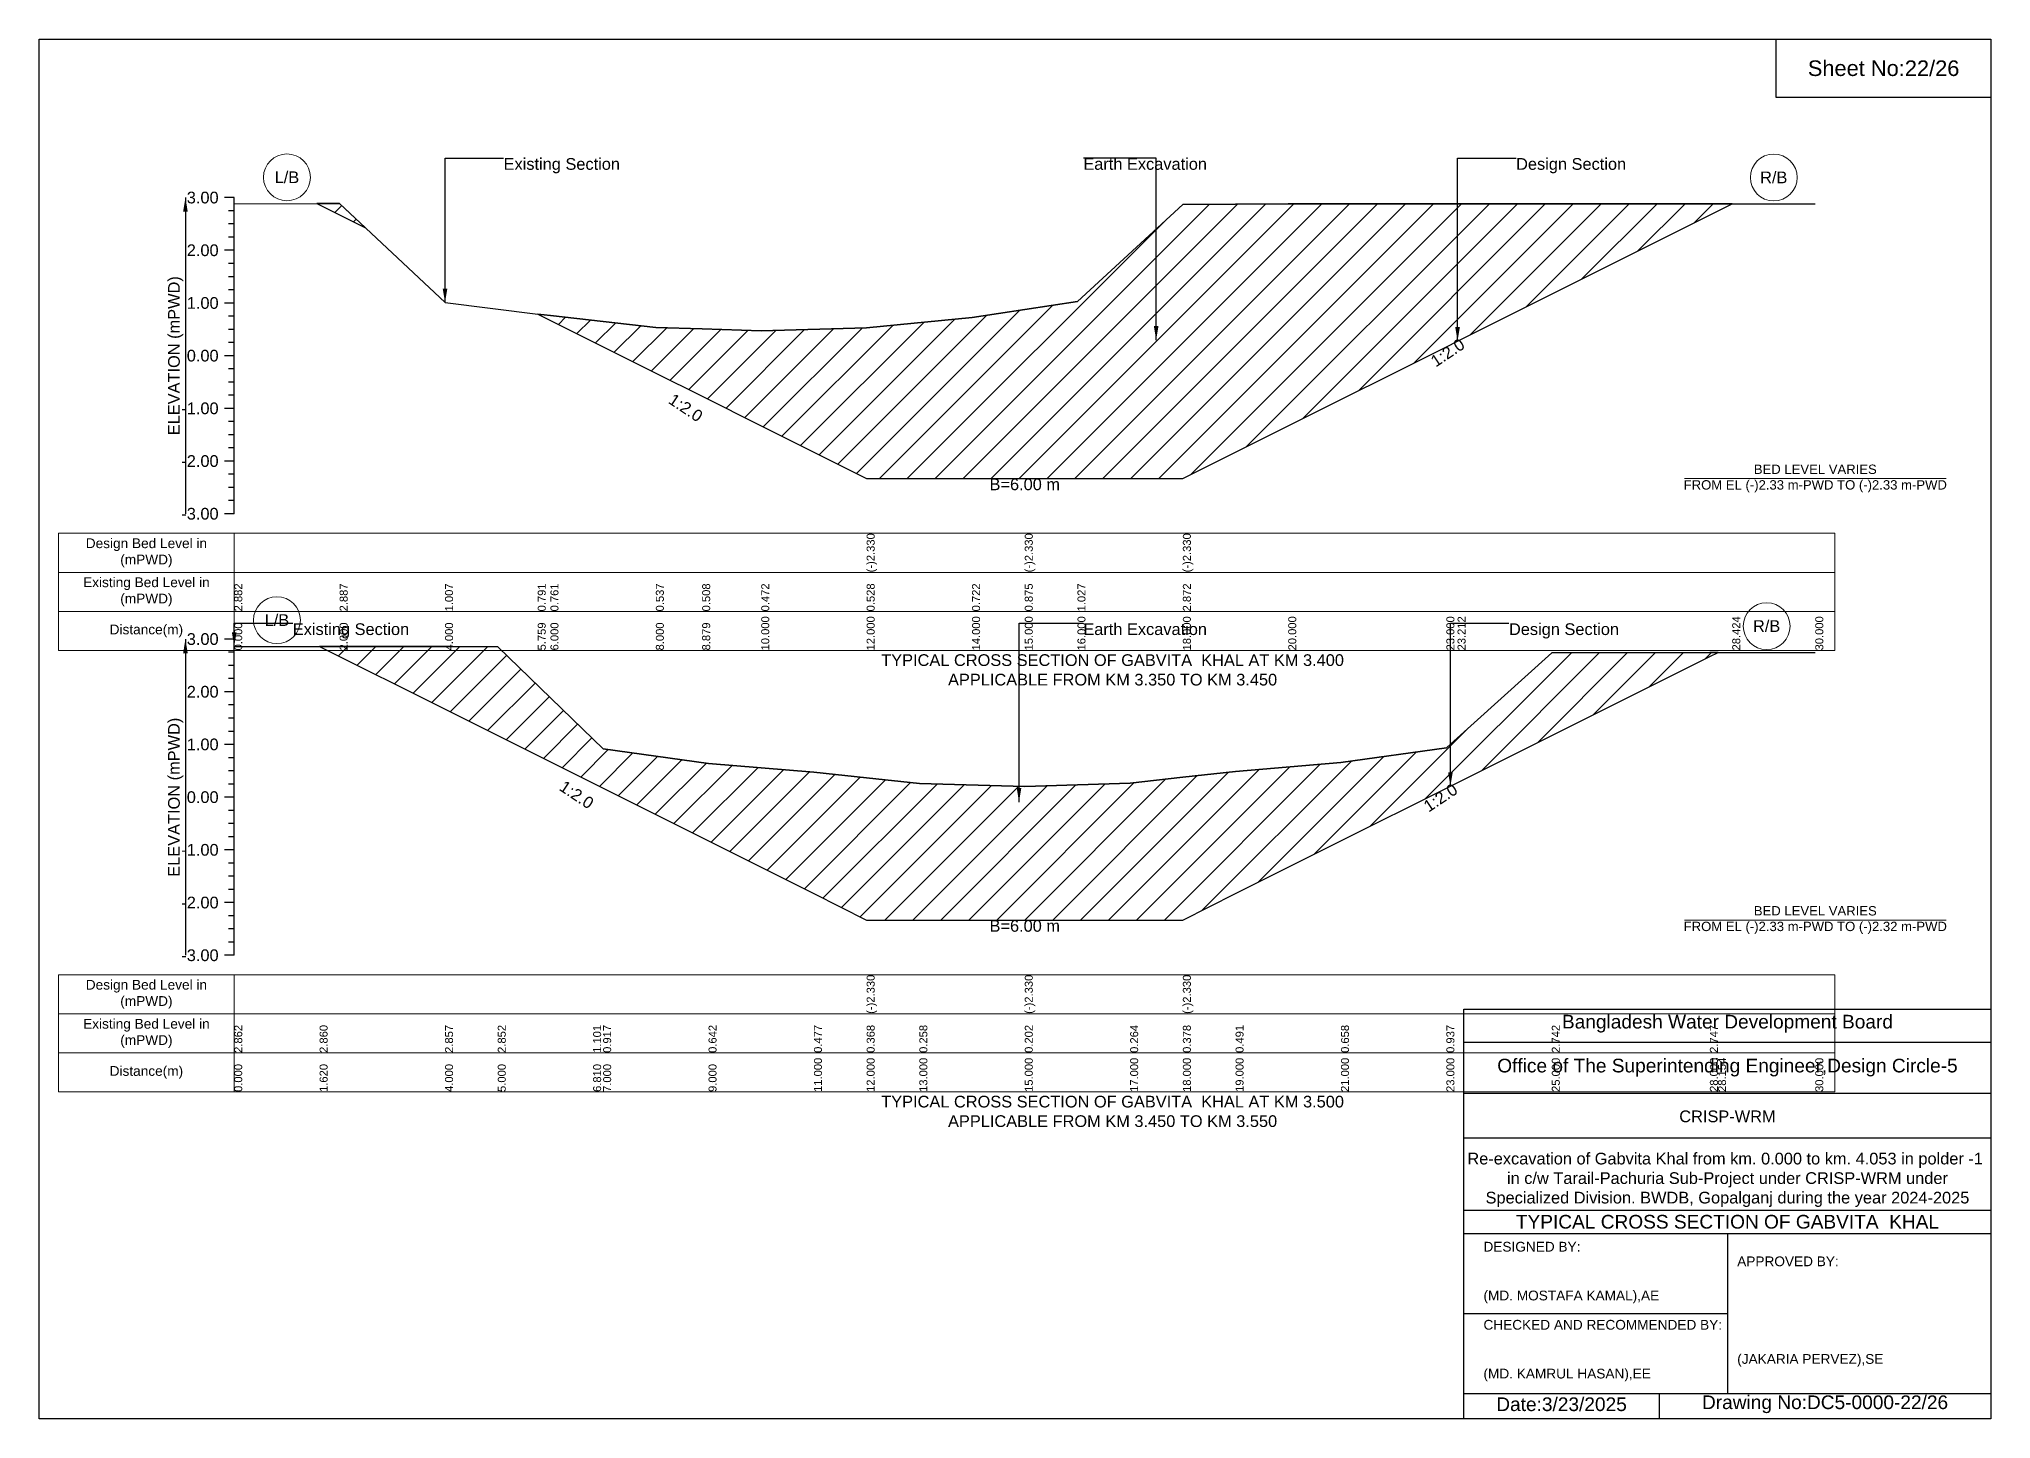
# Model space of a CAD drawing. Header units: feet. Extents: x 91000 to 358000, y -5687 to 0.
# Drawn here: x 310000 to 318000, y -5656 to 0 of the extents above; entities that cross this region are included whole.
import ezdxf

# ---------------------------------------------------------------- set-up
doc = ezdxf.new("R2010")
doc.units = ezdxf.units.FT
doc.header["$LTSCALE"] = 7
doc.header["$MEASUREMENT"] = 0
for name, color, linetype, lineweight in [('Cross section Data Border', 7, 'Continuous', 9), ('Cross Section Labels', 7, 'Continuous', 9), ('Existing_Bed_Level for Xsection', 7, 'Continuous', 25)]:
    doc.layers.add(name, color=color, linetype=linetype, lineweight=lineweight)
doc.styles.get("Standard").update_dxf_attribs({"font": 'arial.ttf'})
doc.dimstyles.get("Standard").update_dxf_attribs({"dimtxt": 0.18, "dimasz": 0.18, "dimexe": 0.18, "dimexo": 0.0625, "dimgap": 0.09, "dimtad": 0, "dimtih": 1, "dimtoh": 1, "dimdec": 4, "dimzin": 0, "dimdsep": 46, "dimtxsty": 'Standard', "dimcen": 0.09, "dimadec": 0, "dimazin": 0, "dimtfac": 1, "dimtdec": 4, "dimtofl": 0, "dimtmove": 0, "dimatfit": 3, "dimfxl": 1, "dimtolj": 1, "dimtzin": 0, "dimarcsym": 0})

msp = doc.modelspace()

# ---------------------------------------------------------------- hatches: boundary and pattern name
at = {"layer": 'Existing_Bed_Level for Xsection'}
h = msp.add_hatch(dxfattribs=at)
h.set_pattern_fill('ANSI31', color=256, scale=648, style=0)
h.paths.add_polyline_path([(311138.7, -674.6), (311232, -721.2), (311338.5, -774.5), (311232, -674.4)])
h = msp.add_hatch(dxfattribs=at)
h.set_pattern_fill('ANSI31', color=256, scale=648, style=0)
h.paths.add_polyline_path([(312043.9, -1127.2), (312096, -1153.2), (312528, -1369.2), (312717.9, -1464.2), (312960, -1585.2), (313392, -1801.2), (313824, -1801.2), (314040, -1801.2), (314256, -1801.2), (314688, -1801.2), (315120, -1585.2), (315768, -1261.2), (315813.8, -1238.3), (316939.6, -675.4), (315813.8, -675.4), (315768, -675.4), (315120, -675.4), (314688, -677.6), (314256, -1076.1), (314040, -1109.1), (313824, -1142), (313392, -1183.9), (312960, -1196), (312717.9, -1188.1), (312528, -1182), (312096, -1133.6)])
h = msp.add_hatch(dxfattribs=at)
h.set_pattern_fill('ANSI31', color=256, scale=648, style=0)
h.paths.add_polyline_path([(311149.9, -2489.9), (311664, -2746.9), (311880, -2854.9), (312271, -3050.4), (312312, -3070.9), (312744, -3286.9), (313176, -3502.9), (313392, -3610.9), (313608, -3610.9), (314040, -3610.9), (314472, -3610.9), (314688, -3610.9), (314904, -3502.9), (315336, -3286.9), (315768, -3070.9), (315784.6, -3062.6), (316200, -2854.9), (316848, -2530.9), (316881.3, -2514.3), (316848, -2514.3), (316200, -2515.4), (315784.6, -2890.2), (315768, -2905.2), (315336, -2965.5), (314904, -3001.6), (314688, -3026.1), (314472, -3050.6), (314040, -3064), (313608, -3051.9), (313392, -3028.3), (313176, -3004.6), (312744, -2969), (312312, -2909.6), (312271, -2869.9), (311880, -2491.6), (311664, -2490.5)])

# ---------------------------------------------------------------- linework, layer by layer
for points in [[(310000, 0), (318000, 0), (318000, -5656), (310000, -5656)], [(317120, 0), (318000, 0), (318000, -240), (317120, -240)]]:
    msp.add_lwpolyline(points, close=True)
for points in [[(315840, -5656), (315840, -3976), (318000, -3976)], [(315840, -4112), (318000, -4112)], [(315840, -4320), (318000, -4320)], [(315840, -4504), (318000, -4504)], [(315840, -4800), (318000, -4800)], [(315840, -4896), (318000, -4896)], [(316920, -4896), (316920, -5552)], [(315840, -5224), (316920, -5224)], [(315840, -5552), (318000, -5552)], [(316640, -5552), (316640, -5656)]]:
    msp.add_lwpolyline(points)
at = {"layer": 'Cross section Data Border'}
for points in [[(310080, -2026), (317360, -2026), (317360, -2506), (310080, -2506)], [(310080, -3835.6), (317360, -3835.6), (317360, -4315.6), (310080, -4315.6)]]:
    msp.add_lwpolyline(points, close=True, dxfattribs=at)
for points in [[(310800, -2026), (310800, -2506)], [(310080, -2186), (317360, -2186)], [(310080, -2346), (317360, -2346)], [(310800, -3835.6), (310800, -4315.6)], [(310080, -3995.6), (317360, -3995.6)], [(310080, -4155.6), (317360, -4155.6)]]:
    msp.add_lwpolyline(points, dxfattribs=at)
at = {"layer": 'Cross Section Labels'}
for points in [[(316744.2, -1801.2), (317815.8, -1801.2)], [(316744.2, -3610.9), (317815.8, -3610.9)]]:
    msp.add_lwpolyline(points, dxfattribs=at)
for centre in [(311016, -566.9), (317109.8, -567.4), (310975, -2381.7), (317080.6, -2406.3)]:
    msp.add_circle(centre, 96, dxfattribs=at)
at = {"layer": 'Existing_Bed_Level for Xsection'}
for points in [[(310800, -650), (310760, -650)], [(310800, -704), (310776, -704)], [(310800, -1946), (310800, -1730), (310800, -1514), (310800, -1298), (310800, -1082), (310800, -866), (310800, -650)], [(310800, -675.4), (311232, -674.4), (311664, -1080.4), (312043.9, -1127.2), (312096, -1133.6), (312528, -1182), (312717.9, -1188.1), (312960, -1196), (313392, -1183.9), (313392, -1183.9), (313824, -1142), (314040, -1109.1), (314040, -1109.1), (314256, -1076.1), (314688, -677.6), (314688, -677.6), (315120, -675.4), (315768, -675.4), (315813.8, -675.4), (316939.6, -675.4), (317280, -675.4)], [(310800, -758), (310776, -758)], [(310800, -866), (310760, -866)], [(310800, -812), (310776, -812)], [(310800, -920), (310776, -920)], [(310800, -974), (310776, -974)], [(310800, -1028), (310776, -1028)], [(310800, -1082), (310760, -1082)], [(310800, -1136), (310776, -1136)], [(310800, -1190), (310776, -1190)], [(310800, -1244), (310776, -1244)], [(310800, -1298), (310760, -1298)], [(310800, -1352), (310776, -1352)], [(310800, -1406), (310776, -1406)], [(310800, -1514), (310760, -1514)], [(310800, -1460), (310776, -1460)], [(310800, -1568), (310776, -1568)], [(310800, -1622), (310776, -1622)], [(310800, -1676), (310776, -1676)], [(310800, -1730), (310760, -1730)], [(310800, -1784), (310776, -1784)], [(310800, -1838), (310776, -1838)], [(310800, -1892), (310776, -1892)], [(310800, -1946), (310760, -1946)], [(310800, -2459.6), (310760, -2459.6)], [(310800, -3755.6), (310800, -3539.6), (310800, -3323.6), (310800, -3107.6), (310800, -2891.6), (310800, -2675.6), (310800, -2459.6)], [(310800, -2513.6), (310776, -2513.6)], [(310800, -2489.4), (311149.9, -2489.9), (311664, -2490.5), (311880, -2491.6), (312271, -2869.9), (312312, -2909.6), (312744, -2969), (313176, -3004.6), (313392, -3028.3), (313392, -3028.3), (313608, -3051.9), (314040, -3064), (314040, -3064), (314472, -3050.6), (314688, -3026.1), (314688, -3026.1), (314904, -3001.6), (315336, -2965.5), (315768, -2905.2), (315784.6, -2890.2), (316200, -2515.4), (316848, -2514.3), (316881.3, -2514.3), (317280, -2514.3)], [(310800, -2567.6), (310776, -2567.6)], [(310800, -2621.6), (310776, -2621.6)], [(310800, -2675.6), (310760, -2675.6)], [(310800, -2729.6), (310776, -2729.6)], [(310800, -2783.6), (310776, -2783.6)], [(310800, -2837.6), (310776, -2837.6)], [(310800, -2891.6), (310760, -2891.6)], [(310800, -2945.6), (310776, -2945.6)], [(310800, -2999.6), (310776, -2999.6)], [(310800, -3107.6), (310760, -3107.6)], [(310800, -3053.6), (310776, -3053.6)], [(310800, -3161.6), (310776, -3161.6)], [(310800, -3215.6), (310776, -3215.6)], [(310800, -3269.6), (310776, -3269.6)], [(310800, -3323.6), (310760, -3323.6)], [(310800, -3377.6), (310776, -3377.6)], [(310800, -3431.6), (310776, -3431.6)], [(310800, -3485.6), (310776, -3485.6)], [(310800, -3539.6), (310760, -3539.6)], [(310800, -3593.6), (310776, -3593.6)], [(310800, -3647.6), (310776, -3647.6)], [(310800, -3755.6), (310760, -3755.6)], [(310800, -3701.6), (310776, -3701.6)]]:
    msp.add_lwpolyline(points, dxfattribs=at)
for points in [[(311138.7, -674.6), (311232, -721.2), (311338.5, -774.5), (311232, -674.4)], [(312043.9, -1127.2), (312096, -1153.2), (312528, -1369.2), (312717.9, -1464.2), (312960, -1585.2), (313392, -1801.2), (313392, -1801.2), (313824, -1801.2), (314040, -1801.2), (314040, -1801.2), (314256, -1801.2), (314688, -1801.2), (314688, -1801.2), (315120, -1585.2), (315768, -1261.2), (315813.8, -1238.3), (316939.6, -675.4), (316939.6, -675.4), (316939.6, -675.4), (315813.8, -675.4), (315768, -675.4), (315120, -675.4), (314688, -677.6), (314688, -677.6), (314256, -1076.1), (314040, -1109.1), (314040, -1109.1), (313824, -1142), (313392, -1183.9), (313392, -1183.9), (312960, -1196), (312717.9, -1188.1), (312528, -1182), (312096, -1133.6)], [(311149.9, -2489.9), (311149.9, -2489.9), (311664, -2746.9), (311880, -2854.9), (312271, -3050.4), (312312, -3070.9), (312744, -3286.9), (313176, -3502.9), (313392, -3610.9), (313392, -3610.9), (313608, -3610.9), (314040, -3610.9), (314040, -3610.9), (314472, -3610.9), (314688, -3610.9), (314688, -3610.9), (314904, -3502.9), (315336, -3286.9), (315768, -3070.9), (315784.6, -3062.6), (316200, -2854.9), (316848, -2530.9), (316881.3, -2514.3), (316881.3, -2514.3), (316881.3, -2514.3), (316848, -2514.3), (316200, -2515.4), (315784.6, -2890.2), (315768, -2905.2), (315336, -2965.5), (314904, -3001.6), (314688, -3026.1), (314688, -3026.1), (314472, -3050.6), (314040, -3064), (314040, -3064), (313608, -3051.9), (313392, -3028.3), (313392, -3028.3), (313176, -3004.6), (312744, -2969), (312312, -2909.6), (312271, -2869.9), (311880, -2491.6), (311664, -2490.5), (311149.9, -2489.9)]]:
    msp.add_lwpolyline(points, close=True, dxfattribs=at)

# ---------------------------------------------------------------- texts
at = {"attachment_point": 5}
for s, insert, char_height in [('Sheet No:22/26', (317560, -120), 64), ('Bangladesh Water Development Board', (316920, -4036), 56), ('Office of The Superintending Engineer,Design Circle-5', (316920, -4216), 56)]:
    msp.add_mtext(s, dxfattribs=dict(at, insert=insert, char_height=char_height))
for s, insert, char_height, width, attachment_point in [('CRISP-WRM', (316920, -4416), 48, 2240, 5), ('Re-excavation of Gabvita Khal from km. 0.000 to km. 4.053 in polder -1  in c/w Tarail-Pachuria Sub-Project under CRISP-WRM under Specialized Division. BWDB, Gopalganj during the year 2024-2025', (316920, -4676), 48, 2160, 5), ('TYPICAL CROSS SECTION OF GABVITA  KHAL', (316920, -4848), 56, 2240, 5), ('DESIGNED BY:^J^J^J(MD. MOSTAFA KAMAL),AE', (315920, -5056), 40, 1120, 4), ('APPROVED BY:^J^J^J^J^J^J(JAKARIA PERVEZ),SE', (316960, -5216), 40, 1120, 4), ('CHECKED AND RECOMMENDED BY:^J^J^J(MD. KAMRUL HASAN),EE', (315920, -5376), 40, 1120, 4), ('Date:3/23/2025 ', (316240, -5596), 56, 1120, 5), ('Drawing No:DC5-0000-22/26', (317320, -5596), 56, 1760, 5)]:
    msp.add_mtext(s, dxfattribs=dict(insert=insert, char_height=char_height, width=width, attachment_point=attachment_point))
at = {"layer": 'Cross section Data Border', "char_height": 40, "width": 640, "attachment_point": 5}
for s, insert in [('Design Bed Level in (mPWD)', (310440, -2106)), ('Existing Bed Level in (mPWD)', (310440, -2266)), ('Distance(m)', (310440, -2426)), ('Design Bed Level in (mPWD)', (310440, -3915.6)), ('Existing Bed Level in (mPWD)', (310440, -4075.6)), ('Distance(m)', (310440, -4235.6))]:
    msp.add_mtext(s, dxfattribs=dict(at, insert=insert))
at = {"layer": 'Cross Section Labels'}
for s, insert, char_height, attachment_point in [('L/B', (311016, -566.9), 48, 5), ('Existing Section', (311904, -488), 48, 1), ('Earth Excavation', (314280, -488), 48, 1), ('Design Section', (316053.8, -488), 48, 1), ('R/B', (317109.8, -567.4), 48, 5), ('BED LEVEL VARIES ^JFROM EL (-)2.33 m-PWD TO (-)2.33 m-PWD', (317280, -1801.2), 38.4, 5), ('B=6.00 m', (314040, -1801.2), 48, 2), ('L/B', (310975, -2381.7), 48, 5), ('Existing Section', (311040, -2394.8), 48, 1), ('Earth Excavation', (314280, -2394.8), 48, 1), ('Design Section', (316024.6, -2394.8), 48, 1), ('R/B', (317080.6, -2406.3), 48, 5), ('TYPICAL CROSS SECTION OF GABVITA  KHAL AT KM 3.400^JAPPLICABLE FROM KM 3.350 TO KM 3.450', (314400, -2586), 48, 5), ('BED LEVEL VARIES ^JFROM EL (-)2.33 m-PWD TO (-)2.32 m-PWD', (317280, -3610.9), 38.4, 5), ('B=6.00 m', (314040, -3610.9), 48, 2), ('TYPICAL CROSS SECTION OF GABVITA  KHAL AT KM 3.500^JAPPLICABLE FROM KM 3.450 TO KM 3.550', (314400, -4395.6), 48, 5)]:
    msp.add_mtext(s, dxfattribs=dict(at, insert=insert, char_height=char_height, attachment_point=attachment_point))
at = {"layer": 'Cross Section Labels', "char_height": 48, "attachment_point": 2}
for insert, rotation in [((315759.8, -1265.3), 33.69007), ((312663.9, -1491.2), 326.30993), ((312217, -3077.4), 326.30993), ((315730.6, -3089.6), 33.69007)]:
    msp.add_mtext('1:2.0', dxfattribs=dict(at, insert=insert, rotation=rotation))
at = {"layer": 'Existing_Bed_Level for Xsection', "char_height": 48, "attachment_point": 6}
for s, insert in [('3.00', (310736, -650)), ('2.00', (310736, -866)), ('1.00', (310736, -1082)), ('0.00', (310736, -1298)), ('-1.00', (310736, -1514)), ('-2.00', (310736, -1730)), ('-3.00', (310736, -1946)), ('3.00', (310736, -2459.6)), ('2.00', (310736, -2675.6)), ('1.00', (310736, -2891.6)), ('0.00', (310736, -3107.6)), ('-1.00', (310736, -3323.6)), ('-2.00', (310736, -3539.6)), ('-3.00', (310736, -3755.6))]:
    msp.add_mtext(s, dxfattribs=dict(at, insert=insert))
at = {"layer": 'Existing_Bed_Level for Xsection', "rotation": 90}
for s, insert, char_height, attachment_point in [('ELEVATION (mPWD)', (310560, -1298), 48, 5), ('(-)2.330', (313392, -2186), 32.8, 1), ('(-)2.330', (314040, -2186), 32.8, 1), ('(-)2.330', (314688, -2186), 32.8, 1), ('2.882', (310800, -2346), 32.8, 1), ('2.887', (311232, -2346), 32.8, 1), ('1.007', (311664, -2346), 32.8, 1), ('0.791', (312043.9, -2346), 32.8, 1), ('0.761', (312096, -2346), 32.8, 1), ('0.537', (312528, -2346), 32.8, 1), ('0.508', (312717.9, -2346), 32.8, 1), ('0.472', (312960, -2346), 32.8, 1), ('0.528', (313392, -2346), 32.8, 1), ('0.722', (313824, -2346), 32.8, 1), ('0.875', (314040, -2346), 32.8, 1), ('1.027', (314256, -2346), 32.8, 1), ('2.872', (314688, -2346), 32.8, 1), ('0.000', (310800, -2506), 32.8, 1), ('2.000', (311232, -2506), 32.8, 1), ('4.000', (311664, -2506), 32.8, 1), ('5.759', (312043.9, -2506), 32.8, 1), ('6.000', (312096, -2506), 32.8, 1), ('8.000', (312528, -2506), 32.8, 1), ('8.879', (312717.9, -2506), 32.8, 1), ('10.000', (312960, -2506), 32.8, 1), ('12.000', (313392, -2506), 32.8, 1), ('14.000', (313824, -2506), 32.8, 1), ('15.000', (314040, -2506), 32.8, 1), ('16.000', (314256, -2506), 32.8, 1), ('18.000', (314688, -2506), 32.8, 1), ('20.000', (315120, -2506), 32.8, 1), ('23.000', (315768, -2506), 32.8, 1), ('23.212', (315813.8, -2506), 32.8, 1), ('28.424', (316939.6, -2506), 32.8, 1), ('30.000', (317280, -2506), 32.8, 1), ('ELEVATION (mPWD)', (310560, -3107.6), 48, 5), ('(-)2.330', (313392, -3995.6), 32.8, 1), ('(-)2.330', (314040, -3995.6), 32.8, 1), ('(-)2.330', (314688, -3995.6), 32.8, 1), ('2.862', (310800, -4155.6), 32.8, 1), ('2.860', (311149.9, -4155.6), 32.8, 1), ('2.857', (311664, -4155.6), 32.8, 1), ('2.852', (311880, -4155.6), 32.8, 1), ('1.101', (312271, -4155.6), 32.8, 1), ('0.917', (312312, -4155.6), 32.8, 1), ('0.642', (312744, -4155.6), 32.8, 1), ('0.477', (313176, -4155.6), 32.8, 1), ('0.368', (313392, -4155.6), 32.8, 1), ('0.258', (313608, -4155.6), 32.8, 1), ('0.202', (314040, -4155.6), 32.8, 1), ('0.264', (314472, -4155.6), 32.8, 1), ('0.378', (314688, -4155.6), 32.8, 1), ('0.491', (314904, -4155.6), 32.8, 1), ('0.658', (315336, -4155.6), 32.8, 1), ('0.937', (315768, -4155.6), 32.8, 1), ('2.742', (316200, -4155.6), 32.8, 1), ('2.747', (316848, -4155.6), 32.8, 1), ('0.000', (310800, -4315.6), 32.8, 1), ('1.620', (311149.9, -4315.6), 32.8, 1), ('4.000', (311664, -4315.6), 32.8, 1), ('5.000', (311880, -4315.6), 32.8, 1), ('6.810', (312271, -4315.6), 32.8, 1), ('7.000', (312312, -4315.6), 32.8, 1), ('9.000', (312744, -4315.6), 32.8, 1), ('11.000', (313176, -4315.6), 32.8, 1), ('12.000', (313392, -4315.6), 32.8, 1), ('13.000', (313608, -4315.6), 32.8, 1), ('15.000', (314040, -4315.6), 32.8, 1), ('17.000', (314472, -4315.6), 32.8, 1), ('18.000', (314688, -4315.6), 32.8, 1), ('19.000', (314904, -4315.6), 32.8, 1), ('21.000', (315336, -4315.6), 32.8, 1), ('23.000', (315768, -4315.6), 32.8, 1), ('25.000', (316200, -4315.6), 32.8, 1), ('28.000', (316848, -4315.6), 32.8, 1), ('28.154', (316881.3, -4315.6), 32.8, 1), ('30.000', (317280, -4315.6), 32.8, 1)]:
    msp.add_mtext(s, dxfattribs=dict(at, insert=insert, char_height=char_height, attachment_point=attachment_point))

# ---------------------------------------------------------------- leaders
at = {"layer": 'Cross Section Labels', "annotation_type": 0, "has_hookline": 1}
for points, hookline_direction, text_width in [([(311664, -1080.4), (311664, -488), (311903.9, -488)], 0, 467.2), ([(314578.5, -1234.1), (314578.5, -488), (314280.1, -488)], 1, 497), ([(315813.8, -1238.3), (315813.8, -488), (316053.7, -488)], 0, 441.2), ([(310800, -2489.4), (310800, -2394.8), (311039.9, -2394.8)], 0, 467.2), ([(314016.5, -3127.5), (314016.5, -2394.8), (314279.9, -2394.8)], 0, 497), ([(315784.6, -3062.6), (315784.6, -2394.8), (316024.5, -2394.8)], 0, 441.2)]:
    msp.add_leader(points, dimstyle='Standard', override={"dimasz": 57.6}, dxfattribs=dict(at, hookline_direction=hookline_direction, text_width=text_width))
at = {"layer": 'Existing_Bed_Level for Xsection'}
for points in [[(310600, -650), (310600, -1946)], [(310600, -2459.6), (310600, -3755.6)]]:
    msp.add_leader(points, dimstyle='Standard', override={"dimasz": 57.6}, dxfattribs=at)

doc.saveas('drawing.dxf')
